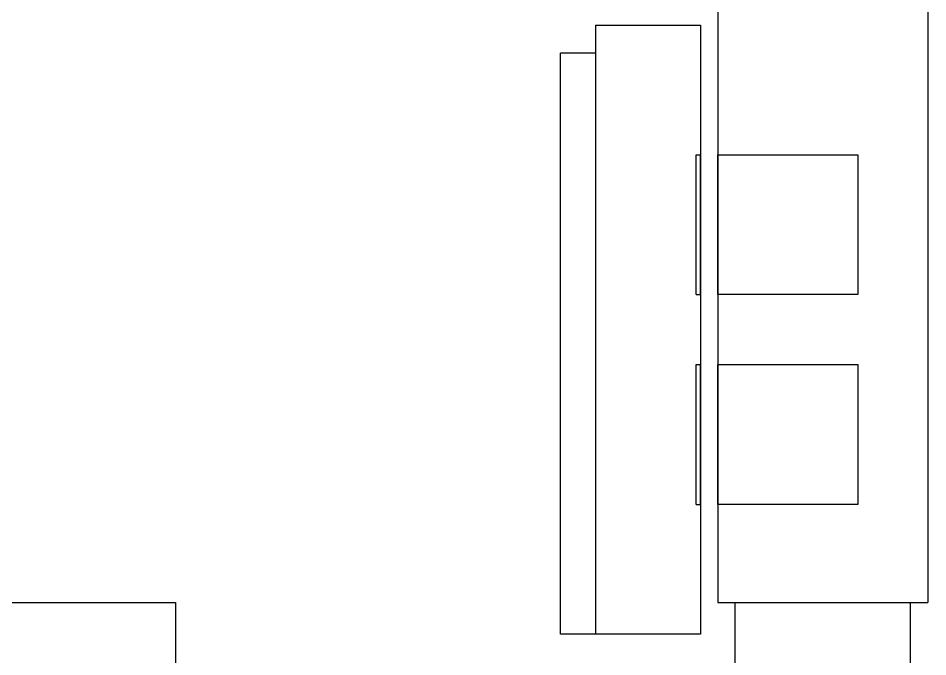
# Model space of a CAD drawing. Header units: millimetres. Extents: x 2519235 to 7246330, y 25937 to 201821.
# Drawn here: x 2738344 to 2739644, y 105835 to 106748 of the extents above; entities that cross this region are included whole.
import ezdxf

# ---------------------------------------------------------------- set-up
doc = ezdxf.new("R2010")
doc.units = ezdxf.units.MM
for name, color, linetype in [('_PLATE-200', 7, 'Continuous'), ('_Wall-PRECAST', 7, 'Continuous'), ('Xref-PLAN-106.940$0$_Beam', 7, 'Continuous'), ('Xref-PLAN-106.940$0$_C400-250', 7, 'Continuous'), ('Xref-PLAN-106.940$0$_PP-Dim', 7, 'Continuous')]:
    doc.layers.add(name, color=color, linetype=linetype)

# ---------------------------------------------------------------- blocks, each defined once
blk = doc.blocks.new('Xref-PLAN-106.940$0$_C400-250')
at = {"color": 7}
blk.add_lwpolyline([(125, 0), (125, -400), (-125, -400), (-125, 0)], close=True, dxfattribs=at)
at = {"layer": 'Defpoints', "color": 7}
for p, q in [((0, -144.1), (0, -255.9)), ((-55.9, -200), (55.9, -200))]:
    blk.add_line(p, q, dxfattribs=at)
blk = doc.blocks.new('Xref-PLAN-106.940')
at = {"layer": 'Xref-PLAN-106.940$0$_Beam', "color": 7}
blk.add_line((140419.3, 10458.4), (140719.3, 10458.4), dxfattribs=at)
at = {"layer": 'Xref-PLAN-106.940$0$_PP-Dim', "color": 7}
for p, q in [((140419.3, 16548.4), (140419.3, 10458.4)), ((140719.3, 16548.4), (140719.3, 10458.4))]:
    blk.add_line(p, q, dxfattribs=at)
at = {"layer": 'Xref-PLAN-106.940$0$_C400-250', "color": 7}
for p in [(139519.2, 10458.4), (140569.2, 10458.4)]:
    blk.add_blockref('Xref-PLAN-106.940$0$_C400-250', p, dxfattribs=at)
blk = doc.blocks.new('A$C6d15e31b')
at = {"layer": '_PLATE-200', "color": 7}
for points in [[(5000, -12160), (5000, -12360), (4800, -12360), (4800, -12160)], [(5000, -12460), (5000, -12660), (4800, -12660), (4800, -12460)]]:
    blk.add_lwpolyline(points, close=True, dxfattribs=at)
at = {"layer": '_Wall-PRECAST', "color": 7}
for p, q in [((4625, -11975), (4625, -12845)), ((4625, -11975), (4775, -11975)), ((4775, -11975), (4775, -12845)), ((4575, -12845), (4575, -12015)), ((4625, -12015), (4575, -12015)), ((4769, -12360), (4769, -12160)), ((4769, -12160), (4775, -12160)), ((4769, -12360), (4769, -12160)), ((4769, -12160), (4775, -12160)), ((4775, -12360), (4775, -12160)), ((4775, -12360), (4775, -12160)), ((4769, -12360), (4775, -12360)), ((4769, -12360), (4775, -12360)), ((4769, -12660), (4769, -12460)), ((4769, -12460), (4775, -12460)), ((4769, -12660), (4769, -12460)), ((4769, -12460), (4775, -12460)), ((4775, -12660), (4775, -12460)), ((4775, -12660), (4775, -12460)), ((4769, -12660), (4775, -12660)), ((4769, -12660), (4775, -12660)), ((4625, -12845), (4575, -12845)), ((4775, -12845), (4625, -12845))]:
    blk.add_line(p, q, dxfattribs=at)
at = {"color": 7}
blk.add_blockref('Xref-PLAN-106.940', (-135619.3, -23258.4), dxfattribs=at)

msp = doc.modelspace()

# ---------------------------------------------------------------- block references
at = {"color": 7}
msp.add_blockref('A$C6d15e31b', (2734544.161, 118712.942), dxfattribs=at)

doc.saveas('drawing.dxf')
